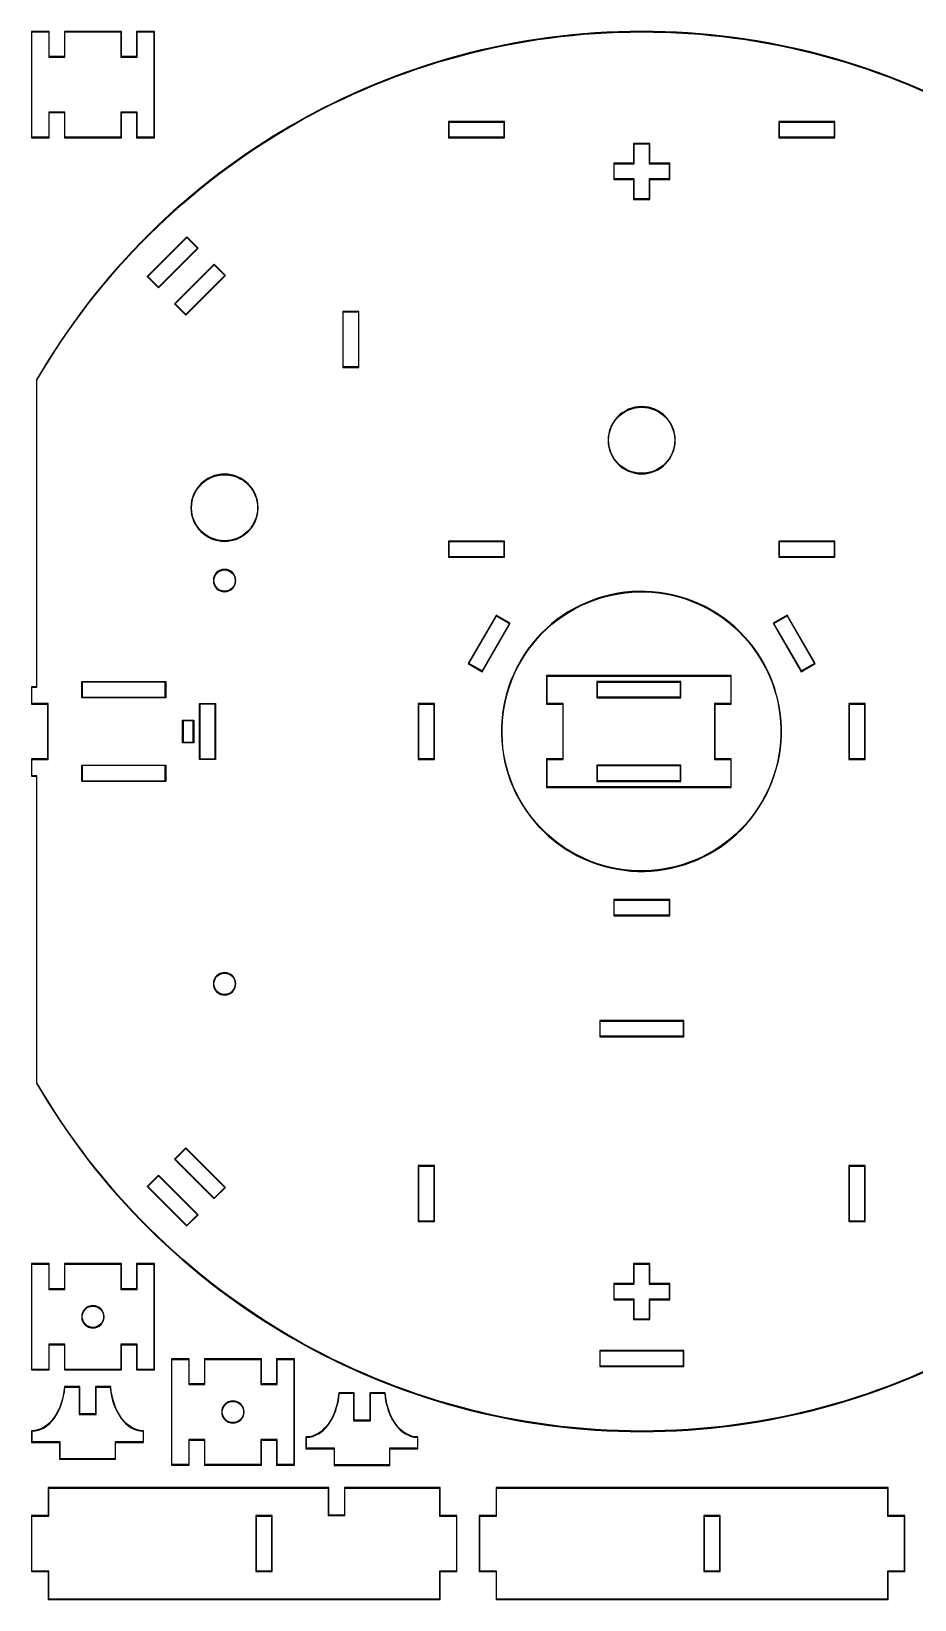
# Model space of a CAD drawing. Extents: x 10 to 440, y 10 to 290.
# Drawn here: x 10 to 167.8, y 10 to 290 of the extents above; entities that cross this region are included whole.
import ezdxf

# ---------------------------------------------------------------- set-up
doc = ezdxf.new("R2010")
doc.units = 0
doc.layers.add('Layer_1', color=7, linetype='CONTINUOUS')

msp = doc.modelspace()

# ---------------------------------------------------------------- linework, layer by layer
at = {"layer": 'Layer_1', "color": 7}
for p, q in [((10, 290), (10, 289.949219)), ((13.199219, 290), (10, 290)), ((10, 290), (10, 290)), ((10, 289.949219), (10, 271)), ((10.099609, 289.900391), (13.099609, 289.900391)), ((10.099609, 271.099609), (10.099609, 289.900391)), ((10.099609, 289.900391), (10.099609, 289.900391)), ((13.099609, 289.900391), (13.099609, 285.400391)), ((13.199219, 285.5), (13.199219, 290)), ((26.099609, 290), (15.900391, 290)), ((15.900391, 290), (15.900391, 285.5)), ((16, 285.400391), (16, 289.900391)), ((16, 289.900391), (26, 289.900391)), ((26, 289.900391), (26, 285.400391)), ((26.099609, 285.5), (26.099609, 290)), ((32, 290), (28.800781, 290)), ((28.800781, 290), (28.800781, 285.5)), ((28.900391, 285.400391), (28.900391, 289.900391)), ((28.900391, 289.900391), (31.900391, 289.900391)), ((31.900391, 289.900391), (31.900391, 271.099609)), ((32, 271), (32, 290)), ((119, 290), (119, 290)), ((119, 289.900391), (119, 289.900391)), ((13.099609, 285.400391), (16, 285.400391)), ((15.900391, 285.5), (13.199219, 285.5)), ((26, 285.400391), (28.900391, 285.400391)), ((28.800781, 285.5), (26.099609, 285.5)), ((16, 275.599609), (13.099609, 275.599609)), ((13.099609, 275.599609), (13.099609, 271.099609)), ((13.199219, 271), (13.199219, 275.5)), ((13.199219, 275.5), (15.900391, 275.5)), ((15.900391, 275.5), (15.900391, 271)), ((16, 271.099609), (16, 275.599609)), ((28.900391, 275.599609), (26, 275.599609)), ((26, 275.599609), (26, 271.099609)), ((26.099609, 271), (26.099609, 275.5)), ((26.099609, 275.5), (28.800781, 275.5)), ((28.800781, 275.5), (28.800781, 271)), ((28.900391, 271.099609), (28.900391, 275.599609)), ((84.5, 273.900391), (84.5, 273.849609)), ((94.5, 273.900391), (84.5, 273.900391)), ((84.5, 273.900391), (84.5, 273.900391)), ((84.5, 273.849609), (84.5, 271)), ((84.599609, 273.800781), (94.400391, 273.800781)), ((84.599609, 271.099609), (84.599609, 273.800781)), ((84.599609, 273.800781), (84.599609, 273.800781)), ((94.400391, 273.800781), (94.400391, 271.099609)), ((94.5, 271), (94.5, 273.900391)), ((143.5, 273.900391), (143.5, 273.849609)), ((153.5, 273.900391), (143.5, 273.900391)), ((143.5, 273.900391), (143.5, 273.900391)), ((143.5, 273.849609), (143.5, 271)), ((143.59961, 273.800781), (153.40039, 273.800781)), ((143.59961, 271.099609), (143.59961, 273.800781)), ((143.59961, 273.800781), (143.59961, 273.800781)), ((153.40039, 273.800781), (153.40039, 271.099609)), ((153.5, 271), (153.5, 273.900391)), ((10, 271), (13.199219, 271)), ((13.099609, 271.099609), (10.099609, 271.099609)), ((15.900391, 271), (26.099609, 271)), ((26, 271.099609), (16, 271.099609)), ((28.800781, 271), (32, 271)), ((31.900391, 271.099609), (28.900391, 271.099609)), ((84.5, 271), (94.5, 271)), ((94.400391, 271.099609), (84.599609, 271.099609)), ((117.55078, 270), (117.55078, 269.949219)), ((120.44922, 270), (117.55078, 270)), ((117.55078, 270), (117.55078, 270)), ((117.55078, 269.949219), (117.55078, 266.451172)), ((117.65039, 269.900391), (120.34961, 269.900391)), ((117.65039, 266.349609), (117.65039, 269.900391)), ((117.65039, 269.900391), (117.65039, 269.900391)), ((120.34961, 269.900391), (120.34961, 266.349609)), ((120.44922, 266.451172), (120.44922, 270)), ((143.5, 271), (153.5, 271)), ((153.40039, 271.099609), (143.59961, 271.099609)), ((117.55078, 266.451172), (114, 266.451172)), ((114, 266.451172), (114, 263.550781)), ((114.09961, 263.650391), (114.09961, 266.349609)), ((114.09961, 266.349609), (117.65039, 266.349609)), ((120.34961, 266.349609), (123.90039, 266.349609)), ((124, 266.451172), (120.44922, 266.451172)), ((123.90039, 266.349609), (123.90039, 263.650391)), ((124, 263.550781), (124, 266.451172)), ((114, 263.550781), (117.55078, 263.550781)), ((117.65039, 263.650391), (114.09961, 263.650391)), ((117.55078, 263.550781), (117.55078, 260)), ((117.65039, 260.099609), (117.65039, 263.650391)), ((123.90039, 263.650391), (120.34961, 263.650391)), ((120.34961, 263.650391), (120.34961, 260.099609)), ((120.44922, 260), (120.44922, 263.550781)), ((120.44922, 263.550781), (124, 263.550781)), ((117.55078, 260), (120.44922, 260)), ((120.34961, 260.099609), (117.65039, 260.099609)), ((37.754254, 253.318523), (30.683186, 246.247455)), ((30.824055, 246.247454), (37.752873, 253.176272)), ((37.752873, 253.176272), (39.66289, 251.266256)), ((39.769233, 251.303544), (37.754254, 253.318523)), ((32.734072, 244.196569), (39.80514, 251.267637)), ((39.66289, 251.266256), (32.734072, 244.337438)), ((39.66289, 251.266256), (39.66289, 251.266256)), ((39.80514, 251.267637), (39.769233, 251.303544)), ((39.80514, 251.267637), (39.80514, 251.267637)), ((42.633567, 248.43921), (35.562499, 241.368142)), ((35.703368, 241.368142), (42.632186, 248.29696)), ((42.632186, 248.29696), (44.540822, 246.388324)), ((44.648545, 246.424232), (42.633567, 248.43921)), ((44.684453, 246.388324), (44.648545, 246.424232)), ((30.683186, 246.247455), (32.734072, 244.196569)), ((32.734072, 244.337438), (30.824055, 246.247454)), ((44.540822, 246.388324), (37.612004, 239.459506)), ((37.613385, 239.317256), (44.684453, 246.388324)), ((44.540822, 246.388324), (44.540822, 246.388324)), ((44.684453, 246.388324), (44.684453, 246.388324)), ((35.562499, 241.368142), (37.613385, 239.317256)), ((37.612004, 239.459506), (35.703368, 241.368142)), ((68.5, 240), (65.599609, 240)), ((65.599609, 240), (65.599609, 230)), ((65.699219, 230.099609), (65.699219, 239.900391)), ((65.699219, 239.900391), (68.400391, 239.900391)), ((68.400391, 239.900391), (68.400391, 230.099609)), ((68.5, 230), (68.5, 240)), ((65.599609, 230), (65.650391, 230)), ((65.599609, 230), (65.599609, 230)), ((65.650391, 230), (68.5, 230)), ((68.400391, 230.099609), (65.699219, 230.099609)), ((65.699219, 230.099609), (65.699219, 230.099609)), ((10.90625, 227.775391), (10.900391, 227.763672)), ((10.900391, 227.763672), (10.900391, 173)), ((11, 173), (11, 227.736328)), ((119, 223), (119, 223)), ((119, 222.900391), (119, 222.900391)), ((44.5, 210.949219), (44.5, 210.949219)), ((44.5, 210.849609), (44.5, 210.849609)), ((84.5, 199), (84.5, 198.94922)), ((94.5, 199), (84.5, 199)), ((84.5, 199), (84.5, 199)), ((84.5, 198.94922), (84.5, 196.09961)), ((84.599609, 198.90039), (94.400391, 198.90039)), ((84.599609, 196.19922), (84.599609, 198.90039)), ((84.599609, 198.90039), (84.599609, 198.90039)), ((94.400391, 198.90039), (94.400391, 196.19922)), ((94.5, 196.09961), (94.5, 199)), ((143.5, 199), (143.5, 198.94922)), ((153.5, 199), (143.5, 199)), ((143.5, 199), (143.5, 199)), ((143.5, 198.94922), (143.5, 196.09961)), ((143.59961, 198.90039), (153.40039, 198.90039)), ((143.59961, 196.19922), (143.59961, 198.90039)), ((143.59961, 198.90039), (143.59961, 198.90039)), ((153.40039, 198.90039), (153.40039, 196.19922)), ((153.5, 196.09961), (153.5, 199)), ((84.5, 196.09961), (94.5, 196.09961)), ((94.400391, 196.19922), (84.599609, 196.19922)), ((143.5, 196.09961), (153.5, 196.09961)), ((153.40039, 196.19922), (143.59961, 196.19922)), ((44.5, 193.94922), (44.5, 193.94922)), ((44.5, 193.84961), (44.5, 193.84961)), ((92.982364, 185.737679), (88.006778, 177.119712)), ((88.145513, 177.156887), (93.044927, 185.642921)), ((93.006778, 185.779966), (92.982364, 185.737679)), ((95.51859, 184.329771), (93.006778, 185.779966)), ((93.006778, 185.779966), (93.006778, 185.779966)), ((93.044927, 185.642921), (95.38252, 184.293311)), ((93.044927, 185.642921), (93.044927, 185.642921)), ((144.992558, 185.779585), (142.480746, 184.32939)), ((142.616815, 184.29293), (144.956099, 185.643516)), ((144.956099, 185.643516), (149.855514, 177.15748)), ((149.967168, 177.163308), (144.992558, 185.779585)), ((95.38252, 184.293311), (90.483106, 175.807277)), ((90.51859, 175.669517), (95.51859, 184.329771)), ((142.480746, 184.32939), (147.480746, 175.669136)), ((147.51623, 175.806894), (142.616815, 184.29293)), ((88.006778, 177.119712), (90.51859, 175.669517)), ((90.483106, 175.807277), (88.145513, 177.156887)), ((147.480746, 175.669136), (149.992558, 177.119331)), ((149.855514, 177.15748), (147.51623, 175.806894)), ((149.855514, 177.15748), (149.855514, 177.15748)), ((149.992558, 177.119331), (149.967168, 177.163308)), ((149.992558, 177.119331), (149.992558, 177.119331)), ((19, 171), (19, 173.90039)), ((19, 173.90039), (34, 173.90039)), ((33.900391, 173.80078), (19.099609, 173.80078)), ((19.099609, 173.80078), (19.099609, 171.09961)), ((33.900391, 171.09961), (33.900391, 173.80078)), ((33.900391, 173.80078), (33.900391, 173.80078)), ((34, 173.90039), (34, 173.84961)), ((34, 173.90039), (34, 173.90039)), ((34, 173.84961), (34, 171)), ((102, 175), (102, 174.94922)), ((135, 175), (102, 175)), ((102, 175), (102, 175)), ((102, 174.94922), (102, 169.90039)), ((102.09961, 174.90039), (134.90039, 174.90039)), ((102.09961, 170), (102.09961, 174.90039)), ((102.09961, 174.90039), (102.09961, 174.90039)), ((126, 173.90039), (111, 173.90039)), ((111, 173.90039), (111, 171)), ((111.09961, 171.09961), (111.09961, 173.80078)), ((111.09961, 173.80078), (125.90039, 173.80078)), ((125.90039, 173.80078), (125.90039, 171.09961)), ((126, 171), (126, 173.90039)), ((134.90039, 174.90039), (134.90039, 170)), ((135, 169.90039), (135, 175)), ((10.900391, 173), (10, 173)), ((10, 173), (10, 169.90039)), ((10.099609, 170), (10.099609, 172.90039)), ((10.099609, 172.90039), (11, 172.90039)), ((11, 172.90039), (11, 173)), ((34, 171), (19, 171)), ((19.099609, 171.09961), (33.900391, 171.09961)), ((111, 171), (111.05078, 171)), ((111, 171), (111, 171)), ((111.05078, 171), (126, 171)), ((125.90039, 171.09961), (111.09961, 171.09961)), ((111.09961, 171.09961), (111.09961, 171.09961)), ((10, 169.90039), (10.949219, 169.90039)), ((10.949219, 170), (10.099609, 170)), ((11.949219, 170), (10.949219, 170)), ((10.949219, 169.90039), (11.949219, 169.90039)), ((13, 170), (11.949219, 170)), ((11.949219, 169.90039), (12.900391, 169.90039)), ((12.900391, 169.90039), (12.900391, 160.09961)), ((13, 160), (13, 170)), ((40, 160), (40, 170)), ((40, 170), (42.900391, 170)), ((42.798828, 169.90039), (40.099609, 169.90039)), ((40.099609, 169.90039), (40.099609, 160.09961)), ((42.798828, 160.09961), (42.798828, 169.90039)), ((42.798828, 169.90039), (42.798828, 169.90039)), ((42.900391, 170), (42.900391, 169.94922)), ((42.900391, 170), (42.900391, 170)), ((42.900391, 169.94922), (42.900391, 160)), ((79.099609, 170), (79.099609, 169.94922)), ((82, 170), (79.099609, 170)), ((79.099609, 170), (79.099609, 170)), ((79.099609, 169.94922), (79.099609, 160)), ((79.199219, 169.90039), (81.900391, 169.90039)), ((79.199219, 160.09961), (79.199219, 169.90039)), ((79.199219, 169.90039), (79.199219, 169.90039)), ((81.900391, 169.90039), (81.900391, 160.09961)), ((82, 160), (82, 170)), ((102, 169.90039), (104.90039, 169.90039)), ((105, 170), (102.09961, 170)), ((104.90039, 169.90039), (104.90039, 160.09961)), ((105, 160), (105, 170)), ((134.90039, 170), (132, 170)), ((132, 170), (132, 160)), ((132.09961, 160.09961), (132.09961, 169.90039)), ((132.09961, 169.90039), (135, 169.90039)), ((156, 170), (156, 169.94922)), ((158.90039, 170), (156, 170)), ((156, 170), (156, 170)), ((156, 169.94922), (156, 160)), ((156.09961, 169.90039), (158.80078, 169.90039)), ((156.09961, 160.09961), (156.09961, 169.90039)), ((156.09961, 169.90039), (156.09961, 169.90039)), ((158.80078, 169.90039), (158.80078, 160.09961)), ((158.90039, 160), (158.90039, 170)), ((37, 163), (37, 167)), ((37, 167), (39, 167)), ((38.900391, 166.90039), (37.099609, 166.90039)), ((37.099609, 166.90039), (37.099609, 163.09961)), ((38.900391, 163.09961), (38.900391, 166.90039)), ((38.900391, 166.90039), (38.900391, 166.90039)), ((39, 167), (39, 166.94922)), ((39, 167), (39, 167)), ((39, 166.94922), (39, 163)), ((39, 163), (37, 163)), ((37.099609, 163.09961), (38.900391, 163.09961)), ((10.949219, 160.09961), (10, 160.09961)), ((10, 160.09961), (10, 157)), ((10.099609, 157.09961), (10.099609, 160)), ((10.099609, 160), (10.949219, 160)), ((11.949219, 160.09961), (10.949219, 160.09961)), ((10.949219, 160), (11.949219, 160)), ((12.900391, 160.09961), (11.949219, 160.09961)), ((11.949219, 160), (13, 160)), ((42.900391, 160), (40, 160)), ((40.099609, 160.09961), (42.798828, 160.09961)), ((79.099609, 160), (82, 160)), ((81.900391, 160.09961), (79.199219, 160.09961)), ((104.90039, 160.09961), (102, 160.09961)), ((102, 160.09961), (102, 155)), ((102.09961, 155.09961), (102.09961, 160)), ((102.09961, 160), (105, 160)), ((132, 160), (134.90039, 160)), ((135, 160.09961), (132.09961, 160.09961)), ((134.90039, 160), (134.90039, 155.09961)), ((135, 155), (135, 160.09961)), ((156, 160), (158.90039, 160)), ((158.80078, 160.09961), (156.09961, 160.09961)), ((10, 157), (10.900391, 157)), ((11, 157.09961), (10.099609, 157.09961)), ((10.900391, 157), (10.900391, 102.23633)), ((11, 157), (11, 157.09961)), ((11, 102.26367), (11, 157)), ((19, 156.09961), (19, 159)), ((19, 159), (34, 159)), ((33.900391, 158.90039), (19.099609, 158.90039)), ((19.099609, 158.90039), (19.099609, 156.19922)), ((33.900391, 156.19922), (33.900391, 158.90039)), ((33.900391, 158.90039), (33.900391, 158.90039)), ((34, 159), (34, 158.94922)), ((34, 159), (34, 159)), ((34, 158.94922), (34, 156.09961)), ((126, 159), (111, 159)), ((111, 159), (111, 156.09961)), ((111.09961, 156.19922), (111.09961, 158.90039)), ((111.09961, 158.90039), (125.90039, 158.90039)), ((125.90039, 158.90039), (125.90039, 156.19922)), ((126, 156.09961), (126, 159)), ((34, 156.09961), (19, 156.09961)), ((19.099609, 156.19922), (33.900391, 156.19922)), ((102, 155), (135, 155)), ((134.90039, 155.09961), (102.09961, 155.09961)), ((111, 156.09961), (111.05078, 156.09961)), ((111, 156.09961), (111, 156.09961)), ((111.05078, 156.09961), (126, 156.09961)), ((125.90039, 156.19922), (111.09961, 156.19922)), ((111.09961, 156.19922), (111.09961, 156.19922)), ((140.519746, 152.574839), (140.519746, 152.574839)), ((140.60601, 152.525034), (140.60601, 152.525034)), ((123.94922, 135), (114, 135)), ((114, 135), (114, 132.09961)), ((114.09961, 132.20117), (114.09961, 134.90039)), ((114.09961, 134.90039), (123.90039, 134.90039)), ((123.90039, 134.90039), (123.90039, 132.20117)), ((123.90039, 134.90039), (123.90039, 134.90039)), ((124, 135), (123.94922, 135)), ((124, 132.09961), (124, 135)), ((124, 135), (124, 135)), ((114, 132.09961), (124, 132.09961)), ((123.90039, 132.20117), (114.09961, 132.20117)), ((43.086558, 118.53596), (43.086558, 118.53596)), ((43.156992, 118.606395), (43.156992, 118.606395)), ((111.5, 113.40039), (111.5, 113.34961)), ((126.5, 113.40039), (111.5, 113.40039)), ((111.5, 113.40039), (111.5, 113.40039)), ((111.5, 113.34961), (111.5, 110.5)), ((111.59961, 113.30078), (126.40039, 113.30078)), ((111.59961, 110.59961), (111.59961, 113.30078)), ((111.59961, 113.30078), (111.59961, 113.30078)), ((126.40039, 113.30078), (126.40039, 110.59961)), ((126.5, 110.5), (126.5, 113.40039)), ((111.5, 110.5), (126.5, 110.5)), ((126.40039, 110.59961), (111.59961, 110.59961)), ((10.900391, 102.23633), (10.90625, 102.22461)), ((37.612007, 90.682583), (35.561121, 88.631698)), ((35.70337, 88.633076), (37.612007, 90.541713)), ((44.683075, 83.611515), (37.612007, 90.682583)), ((37.612007, 90.541713), (44.542205, 83.611515)), ((35.561121, 88.631698), (42.632189, 81.56063)), ((42.633568, 81.702878), (35.70337, 88.633076)), ((79.099609, 87.5), (79.099609, 87.44922)), ((82, 87.5), (79.099609, 87.5)), ((79.099609, 87.5), (79.099609, 87.5)), ((79.099609, 87.44922), (79.099609, 77.5)), ((79.199219, 87.40039), (81.900391, 87.40039)), ((79.199219, 77.59961), (79.199219, 87.40039)), ((79.199219, 87.40039), (79.199219, 87.40039)), ((81.900391, 87.40039), (81.900391, 77.59961)), ((82, 77.5), (82, 87.5)), ((156, 87.5), (156, 87.44922)), ((158.90039, 87.5), (156, 87.5)), ((156, 87.5), (156, 87.5)), ((156, 87.44922), (156, 77.5)), ((156.09961, 87.40039), (158.80078, 87.40039)), ((156.09961, 77.59961), (156.09961, 87.40039)), ((156.09961, 87.40039), (156.09961, 87.40039)), ((158.80078, 87.40039), (158.80078, 77.59961)), ((158.90039, 77.5), (158.90039, 87.5)), ((32.732694, 85.80327), (30.683188, 83.753764)), ((30.824057, 83.753764), (32.732694, 85.662401)), ((39.803762, 78.732203), (32.732694, 85.80327)), ((32.732694, 85.662401), (39.662892, 78.732203)), ((30.683188, 83.753764), (37.754255, 76.682696)), ((37.754255, 76.823566), (30.824057, 83.753764)), ((42.632189, 81.56063), (42.668096, 81.596537)), ((42.632189, 81.56063), (42.632189, 81.56063)), ((44.542205, 83.611515), (42.633568, 81.702878)), ((42.633568, 81.702878), (42.633568, 81.702878)), ((42.668096, 81.596537), (44.683075, 83.611515)), ((39.662892, 78.732203), (37.754255, 76.823566)), ((37.788783, 76.717224), (39.803762, 78.732203)), ((37.754255, 76.823566), (37.754255, 76.823566)), ((37.754255, 76.682696), (37.788783, 76.717224)), ((37.754255, 76.682696), (37.754255, 76.682696)), ((79.099609, 77.5), (82, 77.5)), ((81.900391, 77.59961), (79.199219, 77.59961)), ((156, 77.5), (158.90039, 77.5)), ((158.80078, 77.59961), (156.09961, 77.59961)), ((9.999, 70), (9.999, 69.94922)), ((13.19822, 70), (9.999, 70)), ((9.999, 70), (9.999, 70)), ((9.999, 69.94922), (9.999, 51)), ((10.09861, 69.90039), (13.09861, 69.90039)), ((10.09861, 51.09961), (10.09861, 69.90039)), ((10.09861, 69.90039), (10.09861, 69.90039)), ((13.09861, 69.90039), (13.09861, 65.40039)), ((13.19822, 65.5), (13.19822, 70)), ((26.09861, 70), (15.89939, 70)), ((15.89939, 70), (15.89939, 65.5)), ((15.999, 65.40039), (15.999, 69.90039)), ((15.999, 69.90039), (25.999, 69.90039)), ((25.999, 69.90039), (25.999, 65.40039)), ((26.09861, 65.5), (26.09861, 70)), ((31.999, 70), (28.79978, 70)), ((28.79978, 70), (28.79978, 65.5)), ((28.89939, 65.40039), (28.89939, 69.90039)), ((28.89939, 69.90039), (31.89939, 69.90039)), ((31.89939, 69.90039), (31.89939, 51.09961)), ((31.999, 51), (31.999, 70)), ((117.55078, 70), (117.55078, 69.94922)), ((120.44922, 70), (117.55078, 70)), ((117.55078, 70), (117.55078, 70)), ((117.55078, 69.94922), (117.55078, 66.45117)), ((117.65039, 69.90039), (120.34961, 69.90039)), ((117.65039, 66.34961), (117.65039, 69.90039)), ((117.65039, 69.90039), (117.65039, 69.90039)), ((120.34961, 69.90039), (120.34961, 66.34961)), ((120.44922, 66.45117), (120.44922, 70)), ((13.09861, 65.40039), (15.999, 65.40039)), ((15.89939, 65.5), (13.19822, 65.5)), ((25.999, 65.40039), (28.89939, 65.40039)), ((28.79978, 65.5), (26.09861, 65.5)), ((117.55078, 66.45117), (114, 66.45117)), ((114, 66.45117), (114, 63.55078)), ((114.09961, 63.65039), (114.09961, 66.34961)), ((114.09961, 66.34961), (117.65039, 66.34961)), ((120.34961, 66.34961), (123.90039, 66.34961)), ((124, 66.45117), (120.44922, 66.45117)), ((123.90039, 66.34961), (123.90039, 63.65039)), ((124, 63.55078), (124, 66.45117)), ((20.999, 62.5), (20.999, 62.5)), ((20.999, 62.40039), (20.999, 62.40039)), ((114, 63.55078), (117.55078, 63.55078)), ((117.65039, 63.65039), (114.09961, 63.65039)), ((117.55078, 63.55078), (117.55078, 60)), ((117.65039, 60.09961), (117.65039, 63.65039)), ((123.90039, 63.65039), (120.34961, 63.65039)), ((120.34961, 63.65039), (120.34961, 60.09961)), ((120.44922, 60), (120.44922, 63.55078)), ((120.44922, 63.55078), (124, 63.55078)), ((117.55078, 60), (120.44922, 60)), ((120.34961, 60.09961), (117.65039, 60.09961)), ((15.999, 55.59961), (13.09861, 55.59961)), ((13.09861, 55.59961), (13.09861, 51.09961)), ((13.19822, 51), (13.19822, 55.5)), ((13.19822, 55.5), (15.89939, 55.5)), ((15.89939, 55.5), (15.89939, 51)), ((15.999, 51.09961), (15.999, 55.59961)), ((28.89939, 55.59961), (25.999, 55.59961)), ((25.999, 55.59961), (25.999, 51.09961)), ((26.09861, 51), (26.09861, 55.5)), ((26.09861, 55.5), (28.79978, 55.5)), ((28.79978, 55.5), (28.79978, 51)), ((28.89939, 51.09961), (28.89939, 55.59961)), ((111.5, 54.5), (111.5, 54.44922)), ((126.5, 54.5), (111.5, 54.5)), ((111.5, 54.5), (111.5, 54.5)), ((111.5, 54.44922), (111.5, 51.59961)), ((111.59961, 54.40039), (126.40039, 54.40039)), ((111.59961, 51.69922), (111.59961, 54.40039)), ((111.59961, 54.40039), (111.59961, 54.40039)), ((126.40039, 54.40039), (126.40039, 51.69922)), ((126.5, 51.59961), (126.5, 54.5)), ((9.999, 51), (13.19822, 51)), ((13.09861, 51.09961), (10.09861, 51.09961)), ((15.89939, 51), (26.09861, 51)), ((25.999, 51.09961), (15.999, 51.09961)), ((28.79978, 51), (31.999, 51)), ((31.89939, 51.09961), (28.89939, 51.09961)), ((35, 53), (35, 52.94922)), ((38.19922, 53), (35, 53)), ((35, 53), (35, 53)), ((35, 52.94922), (35, 34)), ((35.09961, 52.90039), (38.09961, 52.90039)), ((35.09961, 34.09961), (35.09961, 52.90039)), ((35.09961, 52.90039), (35.09961, 52.90039)), ((38.09961, 52.90039), (38.09961, 48.40039)), ((38.19922, 48.5), (38.19922, 53)), ((51.09961, 53), (40.90039, 53)), ((40.90039, 53), (40.90039, 48.5)), ((41, 48.40039), (41, 52.90039)), ((41, 52.90039), (51, 52.90039)), ((51, 52.90039), (51, 48.40039)), ((51.09961, 48.5), (51.09961, 53)), ((57, 53), (53.80078, 53)), ((53.80078, 53), (53.80078, 48.5)), ((53.90039, 48.40039), (53.90039, 52.90039)), ((53.90039, 52.90039), (56.90039, 52.90039)), ((56.90039, 52.90039), (56.90039, 34.09961)), ((57, 34), (57, 53)), ((111.5, 51.59961), (126.5, 51.59961)), ((126.40039, 51.69922), (111.59961, 51.69922)), ((15.912109, 48.05078), (15.908203, 48.00391)), ((18.650391, 48.05078), (15.912109, 48.05078)), ((15.912109, 48.05078), (15.912109, 48.05078)), ((15.998047, 47.95117), (18.550781, 47.95117)), ((15.998047, 47.95117), (15.998047, 47.95117)), ((18.550781, 47.95117), (18.550781, 43.05078)), ((18.650391, 43.15039), (18.650391, 48.05078)), ((24.1875, 48.05078), (21.449219, 48.05078)), ((21.449219, 48.05078), (21.449219, 43.15039)), ((21.550781, 43.05078), (21.550781, 47.95117)), ((21.550781, 47.95117), (24.101562, 47.95117)), ((24.191406, 48.00391), (24.1875, 48.05078)), ((38.09961, 48.40039), (41, 48.40039)), ((40.90039, 48.5), (38.19922, 48.5)), ((51, 48.40039), (53.90039, 48.40039)), ((53.80078, 48.5), (51.09961, 48.5)), ((46, 45.5), (46, 45.5)), ((46, 45.40039), (46, 45.40039)), ((64.912109, 46.94922), (64.908203, 46.9043)), ((67.650391, 46.94922), (64.912109, 46.94922)), ((64.912109, 46.94922), (64.912109, 46.94922)), ((64.998047, 46.84961), (67.550781, 46.84961)), ((64.998047, 46.84961), (64.998047, 46.84961)), ((67.550781, 46.84961), (67.550781, 41.94922)), ((67.650391, 42.04883), (67.650391, 46.94922)), ((73.1875, 46.94922), (70.449219, 46.94922)), ((70.449219, 46.94922), (70.449219, 42.04883)), ((70.550781, 41.94922), (70.550781, 46.84961)), ((70.550781, 46.84961), (73.101562, 46.84961)), ((73.191406, 46.9043), (73.1875, 46.94922)), ((18.550781, 43.05078), (21.550781, 43.05078)), ((21.449219, 43.15039), (18.650391, 43.15039)), ((70.449219, 42.04883), (67.650391, 42.04883)), ((10.099609, 40.15039), (10.048828, 40.15039)), ((10.048828, 40.15039), (10.048828, 38.05078)), ((10.150391, 38.15039), (10.150391, 40.06641)), ((29.949219, 40.06641), (29.949219, 38.15039)), ((30.048828, 40.15039), (30, 40.15039)), ((30.048828, 38.05078), (30.048828, 40.15039)), ((67.550781, 41.94922), (70.550781, 41.94922)), ((10.048828, 38.05078), (15.050781, 38.05078)), ((15.150391, 38.15039), (10.150391, 38.15039)), ((15.050781, 38.05078), (15.050781, 35.05078)), ((15.150391, 35.15039), (15.150391, 38.15039)), ((29.949219, 38.15039), (24.949219, 38.15039)), ((24.949219, 38.15039), (24.949219, 35.15039)), ((25.050781, 35.05078), (25.050781, 38.05078)), ((25.050781, 38.05078), (30.048828, 38.05078)), ((41, 38.59961), (38.09961, 38.59961)), ((38.09961, 38.59961), (38.09961, 34.09961)), ((38.19922, 34), (38.19922, 38.5)), ((38.19922, 38.5), (40.90039, 38.5)), ((40.90039, 38.5), (40.90039, 34)), ((41, 34.09961), (41, 38.59961)), ((53.90039, 38.59961), (51, 38.59961)), ((51, 38.59961), (51, 34.09961)), ((51.09961, 34), (51.09961, 38.5)), ((51.09961, 38.5), (53.80078, 38.5)), ((53.80078, 38.5), (53.80078, 34)), ((53.90039, 34.09961), (53.90039, 38.59961)), ((59.099609, 39.05078), (59.048828, 39.04883)), ((59.048828, 39.04883), (59.048828, 36.94922)), ((59.048828, 36.94922), (64.050781, 36.94922)), ((59.150391, 37.05078), (59.150391, 38.9668)), ((64.150391, 37.05078), (59.150391, 37.05078)), ((64.050781, 36.94922), (64.050781, 33.94922)), ((64.150391, 34.04883), (64.150391, 37.05078)), ((78.949219, 37.05078), (73.949219, 37.05078)), ((73.949219, 37.05078), (73.949219, 34.04883)), ((74.050781, 33.94922), (74.050781, 36.94922)), ((74.050781, 36.94922), (79.048828, 36.94922)), ((78.949219, 38.9668), (78.949219, 37.05078)), ((79.048828, 39.04883), (79, 39.05078)), ((79.048828, 36.94922), (79.048828, 39.04883)), ((15.050781, 35.05078), (15.099609, 35.05078)), ((15.099609, 35.05078), (25.050781, 35.05078)), ((24.949219, 35.15039), (15.150391, 35.15039)), ((35, 34), (38.19922, 34)), ((38.09961, 34.09961), (35.09961, 34.09961)), ((40.90039, 34), (51.09961, 34)), ((51, 34.09961), (41, 34.09961)), ((53.80078, 34), (57, 34)), ((56.90039, 34.09961), (53.90039, 34.09961)), ((64.050781, 33.94922), (64.099609, 33.94922)), ((64.099609, 33.94922), (74.050781, 33.94922)), ((73.949219, 34.04883), (64.150391, 34.04883)), ((13, 30), (13, 29.94922)), ((60, 30), (13, 30)), ((13, 30), (13, 30)), ((13, 29.94922), (13, 25)), ((13.09961, 29.90039), (60, 29.90039)), ((13.09961, 24.90039), (13.09961, 29.90039)), ((13.09961, 29.90039), (13.09961, 29.90039)), ((62.94922, 30), (60, 30)), ((60, 29.90039), (62.94922, 29.90039)), ((63.09961, 30), (62.94922, 30)), ((62.94922, 29.90039), (63, 29.90039)), ((63, 29.90039), (63, 25)), ((63.09961, 25.09961), (63.09961, 30)), ((66.05078, 30), (65.90039, 30)), ((65.90039, 30), (65.90039, 25.09961)), ((66, 25), (66, 29.90039)), ((66, 29.90039), (66.05078, 29.90039)), ((69, 30), (66.05078, 30)), ((66.05078, 29.90039), (69, 29.90039)), ((83, 30), (69, 30)), ((69, 29.90039), (82.90039, 29.90039)), ((82.90039, 29.90039), (82.90039, 24.90039)), ((83, 25), (83, 30)), ((93, 30), (93, 29.94922)), ((163, 30), (93, 30)), ((93, 30), (93, 30)), ((93, 29.94922), (93, 25)), ((93.09961, 29.90039), (162.90039, 29.90039)), ((93.09961, 24.90039), (93.09961, 29.90039)), ((93.09961, 29.90039), (93.09961, 29.90039)), ((162.90039, 29.90039), (162.90039, 24.90039)), ((163, 25), (163, 30)), ((13, 25), (10, 25)), ((10, 25), (10, 15)), ((10.09961, 15.09961), (10.09961, 24.90039)), ((10.09961, 24.90039), (13.09961, 24.90039)), ((50.09961, 25), (50.09961, 24.94922)), ((53, 25), (50.09961, 25)), ((50.09961, 25), (50.09961, 25)), ((50.09961, 24.94922), (50.09961, 15)), ((50.19922, 24.90039), (52.90039, 24.90039)), ((50.19922, 15.09961), (50.19922, 24.90039)), ((50.19922, 24.90039), (50.19922, 24.90039)), ((52.90039, 24.90039), (52.90039, 15.09961)), ((53, 15), (53, 25)), ((63, 25), (66, 25)), ((65.90039, 25.09961), (63.09961, 25.09961)), ((82.90039, 24.90039), (85.90039, 24.90039)), ((86, 25), (83, 25)), ((85.90039, 24.90039), (85.90039, 15.09961)), ((86, 15), (86, 25)), ((93, 25), (90, 25)), ((90, 25), (90, 15)), ((90.09961, 15.09961), (90.09961, 24.90039)), ((90.09961, 24.90039), (93.09961, 24.90039)), ((130.09961, 25), (130.09961, 24.94922)), ((133, 25), (130.09961, 25)), ((130.09961, 25), (130.09961, 25)), ((130.09961, 24.94922), (130.09961, 15)), ((130.19922, 24.90039), (132.90039, 24.90039)), ((130.19922, 15.09961), (130.19922, 24.90039)), ((130.19922, 24.90039), (130.19922, 24.90039)), ((132.90039, 24.90039), (132.90039, 15.09961)), ((133, 15), (133, 25)), ((162.90039, 24.90039), (165.90039, 24.90039)), ((166, 25), (163, 25)), ((165.90039, 24.90039), (165.90039, 15.09961)), ((166, 15), (166, 25)), ((10, 15), (13, 15)), ((13.09961, 15.09961), (10.09961, 15.09961)), ((13, 15), (13, 10)), ((13.09961, 10.09961), (13.09961, 15.09961)), ((50.09961, 15), (53, 15)), ((52.90039, 15.09961), (50.19922, 15.09961)), ((85.90039, 15.09961), (82.90039, 15.09961)), ((82.90039, 15.09961), (82.90039, 10.09961)), ((83, 10), (83, 15)), ((83, 15), (86, 15)), ((90, 15), (93, 15)), ((93.09961, 15.09961), (90.09961, 15.09961)), ((93, 15), (93, 10)), ((93.09961, 10.09961), (93.09961, 15.09961)), ((130.09961, 15), (133, 15)), ((132.90039, 15.09961), (130.19922, 15.09961)), ((165.90039, 15.09961), (162.90039, 15.09961)), ((162.90039, 15.09961), (162.90039, 10.09961)), ((163, 10), (163, 15)), ((163, 15), (166, 15)), ((13, 10), (83, 10)), ((82.90039, 10.09961), (13.09961, 10.09961)), ((93, 10), (163, 10)), ((162.90039, 10.09961), (93.09961, 10.09961))]:
    msp.add_line(p, q, dxfattribs=at)
for points in [[(119, 290), (74.455716, 290.000014), (33.276672, 266.294964), (10.90625, 227.775391)], [(11, 227.736328), (33.354217, 266.218011), (74.495906, 289.900404), (119, 289.900391)], [(227.09375, 227.775391), (204.72329, 266.294603), (163.54399, 289.999934), (119, 290)], [(119, 289.900391), (163.5047, 289.900325), (204.64605, 266.219028), (227, 227.736328)], [(119, 223), (115.68688, 223), (113, 220.313116), (113, 217)], [(113.09961, 217), (113.09961, 220.259072), (115.74093, 222.900391), (119, 222.900391)], [(125, 217), (125, 220.313116), (122.31312, 223), (119, 223)], [(119, 222.900391), (122.25907, 222.900391), (124.90039, 220.259072), (124.90039, 217)], [(113, 217), (113, 213.686883), (115.68688, 211), (119, 211)], [(119, 211.099609), (115.74093, 211.099609), (113.09961, 213.740927), (113.09961, 217)], [(119, 211), (122.31312, 211), (125, 213.686883), (125, 217)], [(124.90039, 217), (124.90039, 213.740927), (122.25907, 211.099609), (119, 211.099609)], [(44.5, 210.949219), (41.186884, 210.949219), (38.5, 208.262335), (38.5, 204.949219)], [(38.599609, 204.949219), (38.599609, 208.208291), (41.240928, 210.849609), (44.5, 210.849609)], [(50.5, 204.949219), (50.5, 208.262335), (47.813116, 210.949219), (44.5, 210.949219)], [(44.5, 210.849609), (47.759072, 210.849609), (50.400391, 208.208291), (50.400391, 204.949219)], [(38.5, 204.949219), (38.500002, 201.636104), (41.186885, 198.94922), (44.5, 198.94922)], [(44.5, 199.05078), (41.240929, 199.05078), (38.599611, 201.690148), (38.599609, 204.949219)], [(44.5, 198.94922), (47.813115, 198.94922), (50.499998, 201.636104), (50.5, 204.949219)], [(50.400391, 204.949219), (50.400389, 201.690148), (47.759071, 199.05078), (44.5, 199.05078)], [(44.5, 193.94922), (43.396023, 193.94922), (42.5, 193.0532), (42.5, 191.94922)], [(42.599609, 191.94922), (42.599609, 192.99915), (43.450067, 193.84961), (44.5, 193.84961)], [(46.5, 191.94922), (46.5, 193.0532), (45.603977, 193.94922), (44.5, 193.94922)], [(44.5, 193.84961), (45.549933, 193.84961), (46.400391, 192.99915), (46.400391, 191.94922)], [(131.455375, 186.675669), (119.498569, 193.578933), (104.208003, 189.481836), (97.30474, 177.525034)], [(97.392694, 177.474254), (104.268935, 189.384253), (119.495573, 193.465644), (131.40557, 186.589404)], [(42.5, 191.94922), (42.5, 190.84524), (43.396023, 189.94922), (44.5, 189.94922)], [(44.5, 190.05078), (43.450067, 190.05078), (42.599609, 190.89929), (42.599609, 191.94922)], [(44.5, 189.94922), (45.603977, 189.94922), (46.5, 190.84524), (46.5, 191.94922)], [(46.400391, 191.94922), (46.400391, 190.89929), (45.549933, 190.05078), (44.5, 190.05078)], [(131.40557, 186.589404), (143.315567, 179.713164), (147.395987, 164.484838), (140.519746, 152.574839)], [(140.60601, 152.525034), (147.509273, 164.481836), (143.41218, 179.772403), (131.455375, 186.675669)], [(97.30474, 177.525034), (90.401477, 165.568231), (94.49857, 150.277664), (106.455375, 143.374399)], [(106.506156, 143.462354), (94.59616, 150.338595), (90.516452, 165.564254), (97.392694, 177.474254)], [(106.455375, 143.374399), (118.412181, 136.471134), (133.702747, 140.568231), (140.60601, 152.525034)], [(140.519746, 152.574839), (133.643504, 140.664839), (118.416154, 136.586115), (106.506156, 143.462354)], [(43.086558, 121.364387), (42.305927, 120.583757), (42.305926, 119.316592), (43.086558, 118.53596)], [(43.156992, 118.606395), (42.414579, 119.348807), (42.414577, 120.551537), (43.156992, 121.293953)], [(45.914985, 121.364387), (45.134353, 122.145019), (43.867187, 122.145017), (43.086558, 121.364387)], [(43.156992, 121.293953), (43.899407, 122.036367), (45.100756, 122.034984), (45.843169, 121.292572)], [(45.843169, 121.292572), (46.585581, 120.550159), (46.585586, 119.350189), (45.843171, 118.607774)], [(45.914985, 118.53596), (46.695614, 119.31659), (46.695616, 120.583756), (45.914985, 121.364387)], [(43.086558, 118.53596), (43.867189, 117.755329), (45.134354, 117.75533), (45.914985, 118.53596)], [(45.843171, 118.607774), (45.100755, 117.865359), (43.899404, 117.863982), (43.156992, 118.606395)], [(10.90625, 102.22461), (33.276531, 63.70482), (74.455601, 40.0001), (119, 40)], [(119, 40.09961), (74.495793, 40.09971), (33.354077, 63.78178), (11, 102.26367)], [(227, 102.26367), (204.64605, 63.78097), (163.5047, 40.09968), (119, 40.09961)], [(119, 40), (163.54399, 40.00007), (204.72329, 63.7054), (227.09375, 102.22461)], [(20.999, 62.5), (19.89502, 62.5), (18.999, 61.60398), (18.999, 60.5)], [(19.09861, 60.5), (19.09861, 61.54993), (19.94907, 62.40039), (20.999, 62.40039)], [(22.999, 60.5), (22.999, 61.60398), (22.10298, 62.5), (20.999, 62.5)], [(20.999, 62.40039), (22.04893, 62.40039), (22.89939, 61.54993), (22.89939, 60.5)], [(18.999, 60.5), (18.999, 59.39602), (19.89502, 58.5), (20.999, 58.5)], [(20.999, 58.59961), (19.94907, 58.59961), (19.09861, 59.45007), (19.09861, 60.5)], [(20.999, 58.5), (22.10298, 58.5), (22.999, 59.39602), (22.999, 60.5)], [(22.89939, 60.5), (22.89939, 59.45007), (22.04893, 58.59961), (20.999, 58.59961)], [(15.908203, 48.00391), (15.732987, 45.77373), (15.019919, 43.81742), (13.980469, 42.41602)], [(14.060547, 42.35547), (15.105908, 43.76484), (15.815081, 45.7245), (15.998047, 47.95117)], [(24.101562, 47.95117), (24.284519, 45.72466), (24.99381, 43.76482), (26.039062, 42.35547)], [(26.119141, 42.41602), (25.079793, 43.81741), (24.36661, 45.77388), (24.191406, 48.00391)], [(46, 45.5), (44.89602, 45.5), (44, 44.60398), (44, 43.5)], [(44.09961, 43.5), (44.09961, 44.54993), (44.95007, 45.40039), (46, 45.40039)], [(48, 43.5), (48, 44.60398), (47.10398, 45.5), (46, 45.5)], [(46, 45.40039), (47.04993, 45.40039), (47.90039, 44.54993), (47.90039, 43.5)], [(64.908203, 46.9043), (64.732988, 44.67412), (64.019919, 42.71586), (62.980469, 41.31445)], [(63.060547, 41.25586), (64.105593, 42.66481), (64.814817, 44.62377), (64.998047, 46.84961)], [(73.101562, 46.84961), (73.284779, 44.62392), (73.994121, 42.6648), (75.039062, 41.25586)], [(75.119141, 41.31445), (74.079793, 42.71585), (73.366608, 44.67427), (73.191406, 46.9043)], [(13.980469, 42.41602), (12.941019, 41.01461), (11.579405, 40.16903), (10.099609, 40.15039)], [(10.150391, 40.06641), (11.646532, 40.10507), (13.02008, 40.9527), (14.060547, 42.35547)], [(26.039062, 42.35547), (27.079436, 40.95269), (28.453162, 40.10525), (29.949219, 40.06641)], [(30, 40.15039), (28.520304, 40.16922), (27.158488, 41.01462), (26.119141, 42.41602)], [(44, 43.5), (44, 42.39602), (44.89602, 41.5), (46, 41.5)], [(46, 41.59961), (44.95007, 41.59961), (44.09961, 42.45007), (44.09961, 43.5)], [(46, 41.5), (47.10398, 41.5), (48, 42.39602), (48, 43.5)], [(47.90039, 43.5), (47.90039, 42.45007), (47.04993, 41.59961), (46, 41.59961)], [(62.980469, 41.31445), (61.941019, 39.91305), (60.579406, 39.06942), (59.099609, 39.05078)], [(59.150391, 38.9668), (60.646533, 39.00546), (62.02008, 39.85308), (63.060547, 41.25586)], [(75.039062, 41.25586), (76.079436, 39.85308), (77.453161, 39.00564), (78.949219, 38.9668)], [(79, 39.05078), (77.520303, 39.06961), (76.158488, 39.91306), (75.119141, 41.31445)]]:
    msp.add_open_spline(points, degree=3, dxfattribs=at)

doc.saveas('drawing.dxf')
